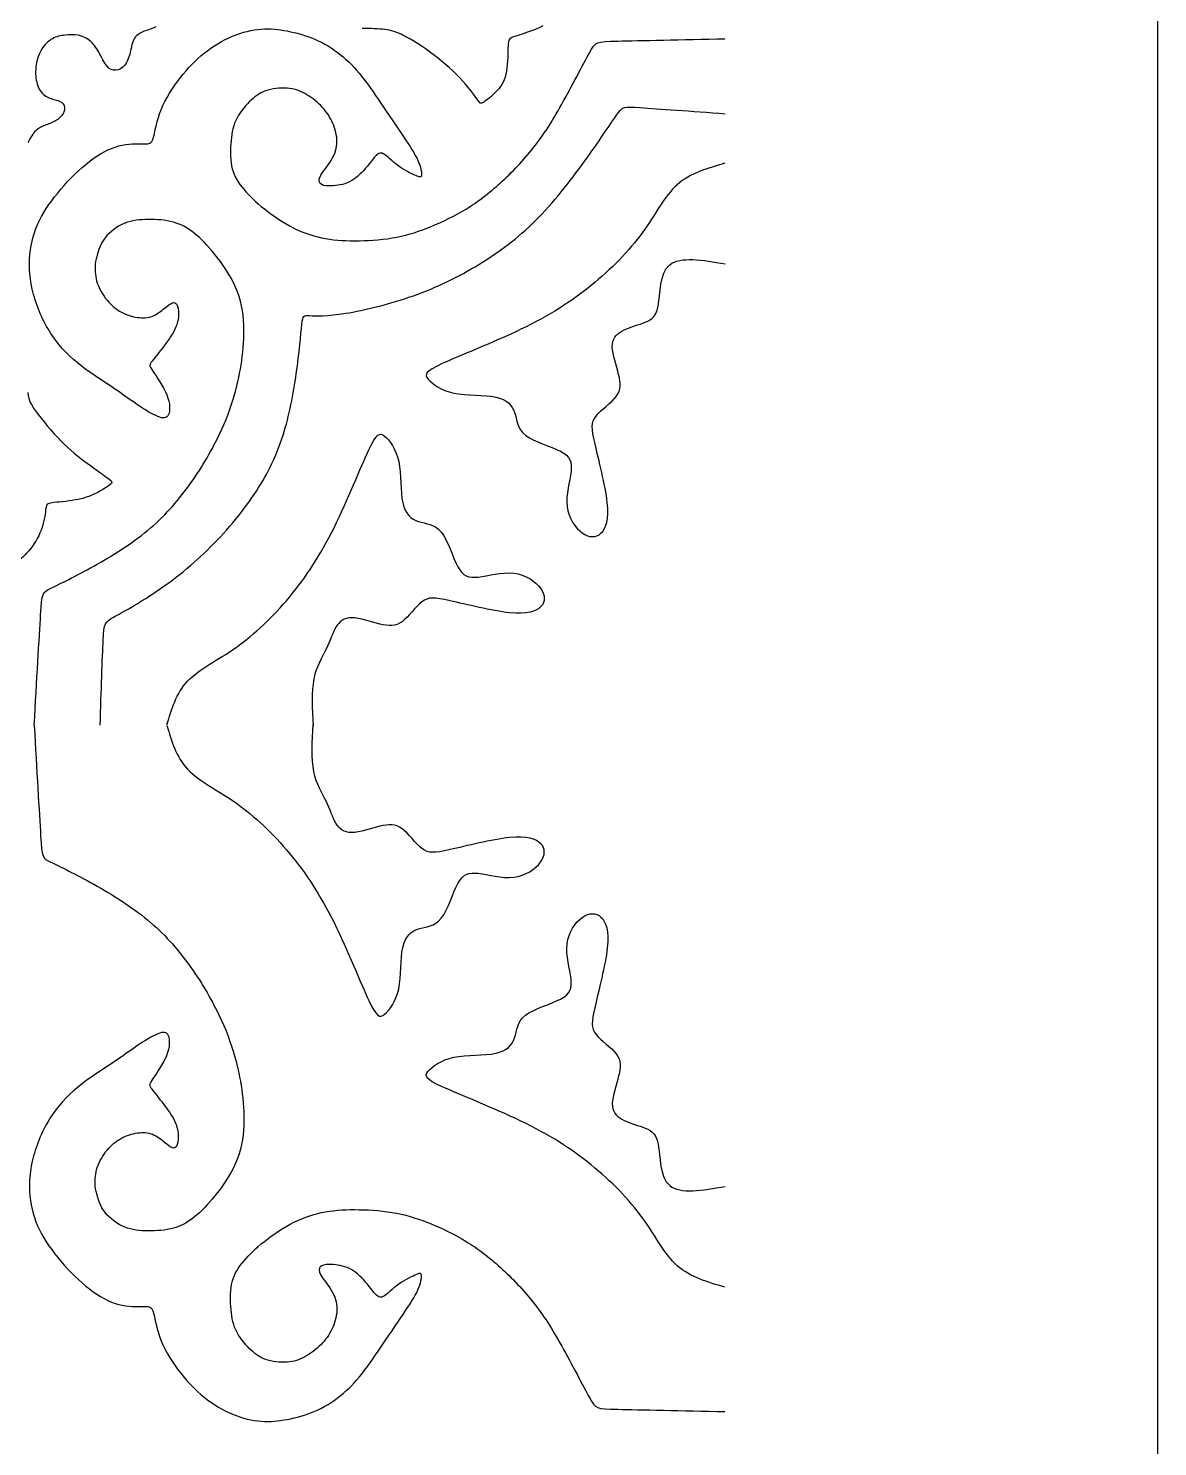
# Model space of a CAD drawing. Extents: x 13 to 543, y 34 to 294.
# Drawn here: x 154.74 to 172.11, y 237.77 to 259.59 of the extents above; entities that cross this region are included whole.
import ezdxf

# ---------------------------------------------------------------- set-up
doc = ezdxf.new("R2010")
doc.units = 0
doc.layers.add('Stand___Spine_003_contour', color=7, linetype='CONTINUOUS')

msp = doc.modelspace()

# ---------------------------------------------------------------- linework, layer by layer
at = {"layer": 'Stand___Spine_003_contour', "color": 7}
msp.add_lwpolyline([(172.110807, 264.067144), (172.110807, 205.217146)], dxfattribs=at)
for points in [[(155.306541, 259.488249), (155.239933, 259.48062), (155.176309, 259.467318), (155.113548, 259.433028)], [(155.507236, 259.486318), (155.444513, 259.497785), (155.373148, 259.495805), (155.306541, 259.488249)], [(155.681875, 259.406316), (155.627861, 259.450101), (155.569958, 259.47486), (155.507236, 259.486318)], [(156.537791, 259.552952), (156.478886, 259.531997), (156.415289, 259.50157), (156.377633, 259.44358)], [(156.703766, 259.617725), (156.650667, 259.585321), (156.596695, 259.573909), (156.537791, 259.552952)], [(157.446544, 259.210545), (157.58007, 259.316636), (157.731087, 259.408411), (157.882108, 259.472059)], [(157.882108, 259.472059), (158.033132, 259.535708), (158.184166, 259.571236), (158.322676, 259.582085)], [(158.322676, 259.582085), (158.461186, 259.592925), (158.587237, 259.579116), (158.724213, 259.552474)], [(158.724213, 259.552474), (158.861191, 259.525834), (159.009291, 259.486339), (159.148772, 259.426643)], [(160.18736, 259.580176), (160.083812, 259.58906), (159.947886, 259.59005), (159.878838, 259.593043)], [(160.474909, 259.501222), (160.361903, 259.554514), (160.290907, 259.571287), (160.18736, 259.580176)], [(160.90744, 259.238728), (160.742927, 259.358133), (160.587915, 259.447933), (160.474909, 259.501222)], [(162.299648, 259.494349), (162.208126, 259.465728), (162.168143, 259.452906), (162.146604, 259.431684)], [(162.655145, 259.629547), (162.534082, 259.567345), (162.391169, 259.522971), (162.299648, 259.494349)], [(154.943639, 259.266162), (154.898174, 259.188739), (154.869406, 259.090335), (154.858783, 258.996032)], [(155.113548, 259.433028), (155.050785, 259.398743), (154.989102, 259.343583), (154.943639, 259.266162)], [(155.828532, 259.225426), (155.786086, 259.299665), (155.735891, 259.362531), (155.681875, 259.406316)], [(156.377633, 259.44358), (156.339975, 259.385591), (156.328378, 259.299754), (156.309077, 259.221653)], [(159.148772, 259.426643), (159.288253, 259.366946), (159.419337, 259.286971), (159.539311, 259.190778)], [(161.377491, 258.832649), (161.245991, 258.970297), (161.071952, 259.119326), (160.90744, 259.238728)], [(162.119561, 259.280545), (162.117066, 259.180178), (162.115059, 259.009855), (162.086574, 258.885999)], [(162.146604, 259.431684), (162.125049, 259.410464), (162.122067, 259.38091), (162.119561, 259.280545)], [(163.372234, 259.217462), (163.466778, 259.390665), (163.476785, 259.390665), (163.8077, 259.397528)], [(163.8077, 259.397528), (164.138616, 259.404384), (164.798938, 259.41829), (165.454951, 259.432111)], [(155.948183, 259.014087), (155.905688, 259.065556), (155.870976, 259.151185), (155.828532, 259.225426)], [(156.225146, 259.025515), (156.18751, 258.977878), (156.139317, 258.95315), (156.090045, 258.949328)], [(156.309077, 259.221653), (156.289773, 259.143551), (156.26278, 259.073153), (156.225146, 259.025515)], [(157.081993, 258.835046), (157.197017, 258.984072), (157.313018, 259.104452), (157.446544, 259.210545)], [(159.539311, 259.190778), (159.659286, 259.094588), (159.768363, 258.98202), (159.866841, 258.859689)], [(162.94616, 258.425534), (163.098684, 258.69791), (163.27769, 259.044261), (163.372234, 259.217462)], [(154.858783, 258.996032), (154.848165, 258.901729), (154.855872, 258.812298), (154.879041, 258.737038)], [(156.090045, 258.949328), (156.040772, 258.945514), (155.990678, 258.96263), (155.948183, 259.014087)], [(156.78497, 258.341629), (156.852995, 258.508452), (156.96697, 258.686023), (157.081993, 258.835046)], [(159.866841, 258.859689), (159.965319, 258.737356), (160.053382, 258.605043), (160.162858, 258.443749)], [(161.645098, 258.501451), (161.598195, 258.568412), (161.508989, 258.695003), (161.377491, 258.832649)], [(162.086574, 258.885999), (162.058088, 258.76214), (162.003103, 258.685197), (161.934255, 258.614852)], [(154.879041, 258.737038), (154.90221, 258.66178), (154.940784, 258.600882), (154.990995, 258.562782)], [(158.389654, 258.629807), (158.290104, 258.594269), (158.218128, 258.538044), (158.141106, 258.461061)], [(158.721184, 258.673216), (158.616102, 258.680144), (158.489207, 258.665346), (158.389654, 258.629807)], [(158.994749, 258.59031), (158.909205, 258.637704), (158.826266, 258.666297), (158.721184, 258.673216)], [(159.240256, 258.404288), (159.168218, 258.476861), (159.080289, 258.542916), (158.994749, 258.59031)], [(161.934255, 258.614852), (161.865408, 258.54451), (161.784097, 258.48189), (161.740548, 258.454246)], [(154.990995, 258.562782), (155.041207, 258.524683), (155.102947, 258.509452), (155.155999, 258.494221)], [(155.155999, 258.494221), (155.209051, 258.478988), (155.253472, 258.463748), (155.277571, 258.431432)], [(155.277571, 258.431432), (155.30167, 258.399117), (155.305528, 258.349565), (155.286232, 258.302888)], [(158.141106, 258.461061), (158.064084, 258.384074), (157.982086, 258.286389), (157.932579, 258.176832)], [(159.410769, 258.164971), (159.368257, 258.252831), (159.312296, 258.331715), (159.240256, 258.404288)], [(160.162858, 258.443749), (160.272334, 258.282454), (160.403423, 258.091889), (160.507418, 257.936485)], [(161.740548, 258.454246), (161.697001, 258.426599), (161.692002, 258.434498), (161.645098, 258.501451)], [(162.51397, 257.760184), (162.667343, 257.954361), (162.793636, 258.153157), (162.94616, 258.425534)], [(163.786772, 258.255749), (163.882819, 258.392927), (163.894831, 258.392927), (164.158463, 258.374275)], [(164.158463, 258.374275), (164.422094, 258.355614), (164.942947, 258.317923), (165.460938, 258.280427)], [(155.176255, 258.18006), (155.127978, 258.147655), (155.074018, 258.126739), (155.018977, 258.106729)], [(155.286232, 258.302888), (155.266928, 258.256211), (155.224534, 258.212467), (155.176255, 258.18006)], [(156.672942, 257.933989), (156.694913, 258.018765), (156.716944, 258.174804), (156.78497, 258.341629)], [(157.932579, 258.176832), (157.883072, 258.067272), (157.866071, 257.945883), (157.857077, 257.817126)], [(159.487762, 257.885209), (159.482281, 257.980451), (159.453282, 258.07711), (159.410769, 258.164971)], [(163.291685, 257.541279), (163.510712, 257.844239), (163.690726, 258.11857), (163.786772, 258.255749)], [(154.860721, 258.023883), (154.813396, 257.980062), (154.774852, 257.911605), (154.735641, 257.836166)], [(155.018977, 258.106729), (154.963936, 258.086716), (154.908048, 258.067704), (154.860721, 258.023883)], [(156.611161, 257.827125), (156.629339, 257.835623), (156.650962, 257.849214), (156.672942, 257.933989)], [(160.507418, 257.936485), (160.611414, 257.781083), (160.688453, 257.660643), (160.733436, 257.56001)], [(155.681847, 257.546252), (155.833877, 257.663694), (155.984891, 257.745598), (156.131902, 257.784079)], [(156.131902, 257.784079), (156.278914, 257.822563), (156.421987, 257.817626), (156.500486, 257.816648)], [(156.500486, 257.816648), (156.578985, 257.815682), (156.59299, 257.818579), (156.611161, 257.827125)], [(157.857077, 257.817126), (157.848074, 257.688369), (157.847095, 257.552126), (157.878093, 257.434218)], [(159.422249, 257.599532), (159.475252, 257.69622), (159.493254, 257.789967), (159.487762, 257.885209)], [(162.002806, 257.214956), (162.180065, 257.376062), (162.360597, 257.566007), (162.51397, 257.760184)], [(155.243286, 257.118949), (155.376812, 257.275869), (155.529815, 257.428813), (155.681847, 257.546252)], [(159.241327, 257.33465), (159.28141, 257.40337), (159.369246, 257.502844), (159.422249, 257.599532)], [(160.09929, 257.643336), (160.047163, 257.596348), (159.977315, 257.492965), (159.900819, 257.407619)], [(160.239912, 257.638001), (160.185396, 257.68046), (160.15142, 257.69032), (160.09929, 257.643336)], [(160.459171, 257.458658), (160.369875, 257.5201), (160.294424, 257.595541), (160.239912, 257.638001)], [(160.733436, 257.56001), (160.778419, 257.45938), (160.791428, 257.378411), (160.78996, 257.338479)], [(162.541602, 256.634382), (162.814619, 256.906733), (163.07266, 257.238319), (163.291685, 257.541279)], [(165.456605, 257.518796), (165.189736, 257.442298), (164.922824, 257.365785), (164.722853, 257.187927)], [(157.878093, 257.434218), (157.909109, 257.31631), (157.972146, 257.21659), (158.055125, 257.117457)], [(159.233278, 257.204319), (159.209228, 257.228506), (159.201254, 257.265932), (159.241327, 257.33465)], [(159.900819, 257.407619), (159.824324, 257.322273), (159.741306, 257.255158), (159.646316, 257.216672)], [(160.712258, 257.324308), (160.652032, 257.349069), (160.548468, 257.397217), (160.459171, 257.458658)], [(160.78996, 257.338479), (160.788492, 257.298547), (160.772491, 257.299537), (160.712258, 257.324308)], [(154.914251, 256.636378), (154.995775, 256.801214), (155.10976, 256.962028), (155.243286, 257.118949)], [(158.055125, 257.117457), (158.138104, 257.018323), (158.241194, 256.919567), (158.373162, 256.815001)], [(159.370811, 257.1688), (159.297303, 257.169283), (159.257316, 257.180122), (159.233278, 257.204319)], [(159.646316, 257.216672), (159.551327, 257.178184), (159.44432, 257.168317), (159.370811, 257.1688)], [(161.474503, 256.813548), (161.652501, 256.922579), (161.825544, 257.053847), (162.002806, 257.214956)], [(164.722853, 257.187927), (164.522883, 257.010067), (164.389954, 256.730995), (164.186304, 256.450508)], [(154.766736, 256.11383), (154.78374, 256.302849), (154.832726, 256.471542), (154.914251, 256.636378)], [(156.584965, 256.652164), (156.456917, 256.651199), (156.339964, 256.641325), (156.224396, 256.594423)], [(156.972996, 256.611687), (156.851926, 256.645262), (156.713015, 256.653149), (156.584965, 256.652164)], [(158.373162, 256.815001), (158.505131, 256.710439), (158.666253, 256.599843), (158.827733, 256.519443)], [(160.938447, 256.545624), (161.113443, 256.617654), (161.296505, 256.704514), (161.474503, 256.813548)], [(161.670513, 255.960382), (161.980529, 256.148857), (162.268585, 256.362031), (162.541602, 256.634382)], [(156.224396, 256.594423), (156.108831, 256.547529), (155.994875, 256.463689), (155.922356, 256.368925)], [(157.29805, 256.437989), (157.197012, 256.518939), (157.094067, 256.578111), (156.972996, 256.611687)], [(157.610584, 256.114789), (157.498057, 256.25445), (157.399087, 256.357038), (157.29805, 256.437989)], [(158.827733, 256.519443), (158.989217, 256.439041), (159.151309, 256.38869), (159.314784, 256.35959)], [(160.4094, 256.380327), (160.596387, 256.416344), (160.763453, 256.473594), (160.938447, 256.545624)], [(164.186304, 256.450508), (163.982654, 256.170021), (163.708238, 255.888084), (163.399914, 255.638278)], [(155.922356, 256.368925), (155.849833, 256.274159), (155.818832, 256.168578), (155.798834, 256.096545)], [(159.314784, 256.35959), (159.478256, 256.33049), (159.643356, 256.322594), (159.829332, 256.326048)], [(159.829332, 256.326048), (160.015306, 256.329501), (160.222413, 256.344299), (160.4094, 256.380327)], [(154.823754, 255.496557), (154.76473, 255.715672), (154.749734, 255.92481), (154.766736, 256.11383)], [(155.798834, 256.096545), (155.778845, 256.02451), (155.769829, 255.986008), (155.7683, 255.922398)], [(157.930094, 255.611018), (157.849079, 255.798549), (157.723113, 255.975127), (157.610584, 256.114789)], [(160.665009, 255.478611), (161.027621, 255.607679), (161.360496, 255.771907), (161.670513, 255.960382)], [(164.607123, 255.955824), (164.769064, 256.087644), (165.113343, 256.02875), (165.457567, 255.969874)], [(155.7683, 255.922398), (155.766832, 255.858789), (155.772851, 255.767899), (155.80335, 255.675168)], [(164.429248, 255.319404), (164.465666, 255.50153), (164.44518, 255.824003), (164.607123, 255.955824)], [(155.80335, 255.675168), (155.833852, 255.582437), (155.888901, 255.48664), (155.953892, 255.408715)], [(158.056598, 255.032738), (158.047105, 255.225194), (158.011106, 255.423487), (157.930094, 255.611018)], [(163.399914, 255.638278), (163.09159, 255.388472), (162.749309, 255.17076), (162.319336, 254.962813)], [(155.1148, 254.860063), (154.985746, 255.048591), (154.882778, 255.27744), (154.823754, 255.496557)], [(155.953892, 255.408715), (156.018884, 255.330787), (156.093953, 255.270543), (156.173925, 255.227151)], [(156.83697, 255.285904), (156.887974, 255.326857), (156.925985, 255.357453), (156.956024, 255.368783)], [(156.956024, 255.368783), (156.986064, 255.380105), (157.008066, 255.372211), (157.024517, 255.342684)], [(157.024517, 255.342684), (157.040958, 255.313145), (157.052007, 255.261649), (157.052002, 255.197571)], [(159.623255, 255.209388), (159.908203, 255.254769), (160.302395, 255.34954), (160.665009, 255.478611)], [(164.191977, 255.057719), (164.299446, 255.095394), (164.39283, 255.137276), (164.429248, 255.319404)], [(156.173925, 255.227151), (156.253898, 255.18376), (156.338986, 255.157091), (156.420453, 255.145757)], [(156.420453, 255.145757), (156.50192, 255.134411), (156.579996, 255.13837), (156.651197, 255.16618)], [(156.651197, 255.16618), (156.722398, 255.193991), (156.785966, 255.244953), (156.83697, 255.285904)], [(157.052002, 255.197571), (157.052, 255.133493), (157.040968, 255.056408), (156.997002, 254.964691)], [(158.949229, 255.038645), (158.966258, 255.183717), (158.976269, 255.177792), (159.068607, 255.172892)], [(159.068607, 255.172892), (159.160946, 255.167991), (159.338308, 255.164008), (159.623255, 255.209388)], [(156.997002, 254.964691), (156.953022, 254.872974), (156.875962, 254.76632), (156.803958, 254.673073)], [(158.024092, 254.479627), (158.049099, 254.65383), (158.066096, 254.840284), (158.056598, 255.032738)], [(158.864181, 254.282748), (158.90819, 254.597564), (158.932189, 254.893571), (158.949229, 255.038645)], [(162.319336, 254.962813), (161.889363, 254.754865), (161.371728, 254.5567), (161.107216, 254.435253)], [(163.723825, 254.693438), (163.722406, 254.813511), (163.781784, 254.883258), (163.872333, 254.934905)], [(163.872333, 254.934905), (163.962882, 254.986553), (164.084509, 255.020044), (164.191977, 255.057719)], [(155.550352, 254.404644), (155.398789, 254.523588), (155.243851, 254.671535), (155.1148, 254.860063)], [(156.803958, 254.673073), (156.731954, 254.579825), (156.664939, 254.499881), (156.632444, 254.454962)], [(163.821387, 254.267793), (163.787433, 254.403218), (163.725242, 254.573367), (163.723825, 254.693438)], [(156.632444, 254.454962), (156.599945, 254.410042), (156.601949, 254.400149), (156.656567, 254.319305)], [(157.912576, 253.957096), (157.966086, 254.143616), (157.999083, 254.305427), (158.024092, 254.479627)], [(161.107216, 254.435253), (160.842704, 254.313808), (160.83139, 254.269152), (160.892182, 254.196627)], [(155.993542, 254.09943), (155.849129, 254.196386), (155.701914, 254.285701), (155.550352, 254.404644)], [(156.656567, 254.319305), (156.71119, 254.238459), (156.82001, 254.084356), (156.872989, 253.952152)], [(158.660156, 253.332437), (158.75617, 253.634415), (158.820171, 253.967931), (158.864181, 254.282748)], [(163.784623, 253.930118), (163.860989, 254.03203), (163.85534, 254.132368), (163.821387, 254.267793)], [(156.406446, 253.811556), (156.277884, 253.898921), (156.137958, 254.002472), (155.993542, 254.09943)], [(160.892182, 254.196627), (160.952974, 254.124102), (161.08606, 254.023518), (161.286823, 253.981674)], [(154.736406, 253.988178), (154.749935, 253.860879), (154.776934, 253.809548), (154.864843, 253.692253)], [(156.735955, 253.620148), (156.651887, 253.653221), (156.535008, 253.724191), (156.406446, 253.811556)], [(156.872989, 253.952152), (156.92597, 253.819947), (156.923971, 253.708384), (156.897514, 253.650196)], [(157.668045, 253.317636), (157.785061, 253.55941), (157.859064, 253.770576), (157.912576, 253.957096)], [(161.286823, 253.981674), (161.487586, 253.93983), (161.756462, 253.956586), (161.930422, 253.920276)], [(161.930422, 253.920276), (162.104381, 253.883965), (162.183603, 253.794626), (162.221762, 253.683031)], [(163.473524, 253.628636), (163.549966, 253.72501), (163.708256, 253.828206), (163.784623, 253.930118)], [(154.864843, 253.692253), (154.952749, 253.574961), (155.10199, 253.391135), (155.24218, 253.247819)], [(156.897514, 253.650196), (156.871056, 253.592009), (156.820022, 253.587074), (156.735955, 253.620148)], [(162.221762, 253.683031), (162.25992, 253.571438), (162.25709, 253.43736), (162.387191, 253.335518)], [(163.457908, 253.201511), (163.402739, 253.442959), (163.397082, 253.532264), (163.473524, 253.628636)], [(159.978825, 253.106276), (160.101903, 253.367275), (160.147161, 253.378439), (160.220662, 253.318454)], [(155.24218, 253.247819), (155.38237, 253.104502), (155.51505, 253.000364), (155.64803, 252.902201)], [(157.209781, 252.552975), (157.39058, 252.802763), (157.551029, 253.075863), (157.668045, 253.317636)], [(158.249109, 252.472912), (158.436127, 252.760074), (158.564139, 253.030459), (158.660156, 253.332437)], [(160.220662, 253.318454), (160.294163, 253.258469), (160.3961, 253.12715), (160.438507, 252.929053)], [(162.387191, 253.335518), (162.517291, 253.233676), (162.780487, 253.163865), (162.927553, 253.085696)], [(163.645997, 252.300016), (163.617712, 252.56661), (163.513077, 252.96006), (163.457908, 253.201511)], [(159.444165, 251.91025), (159.654911, 252.334514), (159.855743, 252.845276), (159.978825, 253.106276)], [(160.438507, 252.929053), (160.480914, 252.730956), (160.463933, 252.46565), (160.500732, 252.294001)], [(162.927553, 253.085696), (163.074619, 253.007529), (163.105745, 252.920976), (163.088781, 252.773154)], [(155.64803, 252.902201), (155.781008, 252.804039), (155.915097, 252.711225), (155.979562, 252.660423)], [(163.088781, 252.773154), (163.071816, 252.625333), (163.006698, 252.415807), (163.027935, 252.235774)], [(155.994633, 252.568744), (155.950245, 252.53675), (155.86603, 252.481353), (155.776022, 252.436945)], [(155.979562, 252.660423), (156.04403, 252.609618), (156.039032, 252.600738), (155.994633, 252.568744)], [(156.576431, 251.867994), (156.826944, 252.075215), (157.02898, 252.303187), (157.209781, 252.552975)], [(157.546522, 251.613991), (157.817029, 251.883002), (158.062088, 252.185749), (158.249109, 252.472912)], [(155.107949, 252.293339), (155.027901, 252.282958), (155.020914, 252.273109), (155.011925, 252.210004)], [(155.464992, 252.336745), (155.339961, 252.314487), (155.187997, 252.303717), (155.107949, 252.293339)], [(155.776022, 252.436945), (155.686016, 252.392538), (155.590021, 252.358991), (155.464992, 252.336745)], [(160.500732, 252.294001), (160.537531, 252.122351), (160.628073, 252.044181), (160.74117, 252.006529)], [(163.549841, 251.824061), (163.626163, 251.893778), (163.674282, 252.033425), (163.645997, 252.300016)], [(155.011925, 252.210004), (155.002946, 252.146904), (154.991912, 252.030302), (154.954427, 251.915382)], [(163.027935, 252.235774), (163.049172, 252.055739), (163.156686, 251.904987), (163.262745, 251.829661)], [(154.954427, 251.915382), (154.916938, 251.800463), (154.852898, 251.68692), (154.778404, 251.591712)], [(155.750342, 251.319814), (156.026855, 251.474242), (156.325921, 251.660773), (156.576431, 251.867994)], [(158.75961, 250.844021), (159.012778, 251.148251), (159.23342, 251.485986), (159.444165, 251.91025)], [(160.74117, 252.006529), (160.854264, 251.968877), (160.990146, 251.97167), (161.093358, 251.843297)], [(161.093358, 251.843297), (161.196571, 251.714924), (161.267322, 251.455222), (161.346543, 251.31011)], [(163.262745, 251.829661), (163.368805, 251.754336), (163.473519, 251.754336), (163.549841, 251.824061)], [(156.708455, 250.927156), (156.98098, 251.111295), (157.276013, 251.344981), (157.546522, 251.613991)], [(154.778404, 251.591712), (154.703912, 251.496501), (154.618888, 251.419515), (154.556162, 251.37758)], [(155.089639, 250.979296), (155.219534, 251.042887), (155.473832, 251.165385), (155.750342, 251.319814)], [(161.346543, 251.31011), (161.425762, 251.164996), (161.51348, 251.134284), (161.66329, 251.151023)], [(161.66329, 251.151023), (161.813101, 251.167762), (162.025446, 251.232016), (162.207902, 251.21106)], [(162.207902, 251.21106), (162.39036, 251.190105), (162.543141, 251.084019), (162.61948, 250.979368)], [(154.931495, 250.569094), (154.953245, 250.91037), (154.959746, 250.915704), (155.089639, 250.979296)], [(162.61948, 250.979368), (162.695819, 250.874717), (162.695819, 250.771393), (162.625156, 250.696084)], [(156.051879, 250.532818), (156.183905, 250.606835), (156.435932, 250.743018), (156.708455, 250.927156)], [(157.93645, 250.068073), (158.220711, 250.269019), (158.506443, 250.539791), (158.75961, 250.844021)], [(160.796296, 250.771388), (160.698626, 250.695961), (160.594041, 250.539773), (160.490757, 250.46442)], [(161.229169, 250.786797), (160.984472, 250.841234), (160.893965, 250.846815), (160.796296, 250.771388)], [(162.142795, 250.601205), (161.872614, 250.629115), (161.473869, 250.732361), (161.229169, 250.786797)], [(154.833729, 248.87197), (154.871783, 249.550848), (154.909733, 250.227819), (154.931495, 250.569094)], [(155.893848, 250.180479), (155.907842, 250.446954), (155.919855, 250.458802), (156.051879, 250.532818)], [(159.717165, 250.524411), (159.595476, 250.525811), (159.524791, 250.467222), (159.472448, 250.377875)], [(160.148538, 250.428145), (160.011291, 250.461647), (159.838852, 250.523013), (159.717165, 250.524411)], [(162.625156, 250.696084), (162.5545, 250.620776), (162.412974, 250.573296), (162.142795, 250.601205)], [(159.472448, 250.377875), (159.420106, 250.288528), (159.386164, 250.168517), (159.323947, 250.041556)], [(160.490757, 250.46442), (160.387474, 250.389068), (160.285785, 250.394642), (160.148538, 250.428145)], [(155.847844, 248.87197), (155.863845, 249.392956), (155.879846, 249.914004), (155.893848, 250.180479)], [(157.19252, 249.548915), (157.369361, 249.735963), (157.652189, 249.867127), (157.93645, 250.068073)], [(159.323947, 250.041556), (159.261732, 249.914595), (159.171181, 249.78057), (159.132923, 249.583775)], [(156.874254, 248.876242), (156.944961, 249.119033), (157.015677, 249.361867), (157.19252, 249.548915)], [(159.132923, 249.583775), (159.094668, 249.38698), (159.108971, 249.121797), (159.123112, 248.859492)], [(154.833721, 248.871969), (154.871775, 248.193091), (154.909725, 247.51612), (154.931487, 247.174845)], [(156.874246, 248.867697), (156.944953, 248.624906), (157.015669, 248.382072), (157.192513, 248.195024)], [(159.132915, 248.160163), (159.09466, 248.356958), (159.108963, 248.622142), (159.123104, 248.884447)], [(157.192513, 248.195024), (157.369353, 248.007976), (157.652181, 247.876812), (157.936442, 247.675866)], [(159.323939, 247.702383), (159.261724, 247.829344), (159.171173, 247.963369), (159.132915, 248.160163)], [(157.936442, 247.675866), (158.220703, 247.47492), (158.506435, 247.204148), (158.759602, 246.899918)], [(159.47244, 247.366064), (159.420098, 247.455411), (159.386156, 247.575422), (159.323939, 247.702383)], [(159.717157, 247.219528), (159.595468, 247.218128), (159.524783, 247.276717), (159.47244, 247.366064)], [(160.14853, 247.315794), (160.011283, 247.282292), (159.838844, 247.220926), (159.717157, 247.219528)], [(160.490749, 247.279519), (160.387466, 247.354871), (160.285777, 247.349297), (160.14853, 247.315794)], [(160.796289, 246.972551), (160.698618, 247.047978), (160.594033, 247.204166), (160.490749, 247.279519)], [(154.931487, 247.174845), (154.953238, 246.833569), (154.959738, 246.828235), (155.089631, 246.764643)], [(162.142787, 247.142734), (161.872606, 247.114824), (161.473861, 247.011578), (161.229162, 246.957142)], [(162.625148, 247.047854), (162.554492, 247.123163), (162.412966, 247.170643), (162.142787, 247.142734)], [(162.619472, 246.764571), (162.695811, 246.869222), (162.695811, 246.972546), (162.625148, 247.047854)], [(158.759602, 246.899918), (159.01277, 246.595688), (159.233412, 246.257953), (159.444158, 245.833689)], [(161.229162, 246.957142), (160.984464, 246.902705), (160.893957, 246.897124), (160.796289, 246.972551)], [(155.089631, 246.764643), (155.219526, 246.701051), (155.473824, 246.578553), (155.750334, 246.424125)], [(161.346535, 246.433829), (161.425754, 246.578942), (161.513472, 246.609655), (161.663282, 246.592916)], [(161.663282, 246.592916), (161.813093, 246.576177), (162.025439, 246.511923), (162.207894, 246.532879)], [(162.207894, 246.532879), (162.390352, 246.553833), (162.543133, 246.65992), (162.619472, 246.764571)], [(155.750334, 246.424125), (156.026847, 246.269697), (156.325913, 246.083166), (156.576423, 245.875945)], [(161.09335, 245.900642), (161.196563, 246.029015), (161.267314, 246.288716), (161.346535, 246.433829)], [(163.262737, 245.914276), (163.368797, 245.989601), (163.473511, 245.989601), (163.549833, 245.919876)], [(156.576423, 245.875945), (156.826936, 245.668724), (157.028972, 245.440752), (157.209773, 245.190964)], [(159.444158, 245.833689), (159.654903, 245.409425), (159.855735, 244.898663), (159.978817, 244.637663)], [(160.500724, 245.449938), (160.537523, 245.621588), (160.628065, 245.699758), (160.741162, 245.73741)], [(160.741162, 245.73741), (160.854256, 245.775062), (160.990138, 245.772269), (161.09335, 245.900642)], [(163.027928, 245.508163), (163.049164, 245.688198), (163.156678, 245.83895), (163.262737, 245.914276)], [(163.549833, 245.919876), (163.626156, 245.850159), (163.674274, 245.710512), (163.645989, 245.443921)], [(163.088773, 244.970783), (163.071808, 245.118604), (163.00669, 245.32813), (163.027928, 245.508163)], [(160.438499, 244.814886), (160.480906, 245.012983), (160.463925, 245.278289), (160.500724, 245.449938)], [(163.645989, 245.443921), (163.617704, 245.177327), (163.513069, 244.783877), (163.4579, 244.542426)], [(157.209773, 245.190964), (157.390573, 244.941176), (157.551021, 244.668076), (157.668037, 244.426303)], [(162.927545, 244.658241), (163.074611, 244.736408), (163.105737, 244.822961), (163.088773, 244.970783)], [(159.978817, 244.637663), (160.101896, 244.376664), (160.147153, 244.3655), (160.220654, 244.425485)], [(160.220654, 244.425485), (160.294155, 244.48547), (160.396092, 244.616788), (160.438499, 244.814886)], [(162.387183, 244.408419), (162.517283, 244.510261), (162.780479, 244.580072), (162.927545, 244.658241)], [(157.668037, 244.426303), (157.785053, 244.184529), (157.859056, 243.973363), (157.912568, 243.786843)], [(162.221754, 244.060906), (162.259912, 244.172499), (162.257082, 244.306577), (162.387183, 244.408419)], [(163.4579, 244.542426), (163.402731, 244.300978), (163.397074, 244.211673), (163.473516, 244.115301)], [(156.735947, 244.123791), (156.651879, 244.090718), (156.535, 244.019747), (156.406438, 243.932383)], [(156.897506, 244.093743), (156.871048, 244.15193), (156.820014, 244.156864), (156.735947, 244.123791)], [(156.872981, 243.791787), (156.925962, 243.923991), (156.923963, 244.035555), (156.897506, 244.093743)], [(161.930414, 243.823661), (162.104373, 243.859972), (162.183595, 243.949311), (162.221754, 244.060906)], [(163.473516, 244.115301), (163.549958, 244.018927), (163.708248, 243.915731), (163.784615, 243.813819)], [(156.406438, 243.932383), (156.277876, 243.845018), (156.13795, 243.741467), (155.993534, 243.644509)], [(156.656559, 243.424633), (156.711182, 243.50548), (156.820002, 243.659583), (156.872981, 243.791787)], [(157.912568, 243.786843), (157.966078, 243.600323), (157.999075, 243.438512), (158.024084, 243.264312)], [(160.892174, 243.54731), (160.952967, 243.619835), (161.086052, 243.720419), (161.286815, 243.762263)], [(161.286815, 243.762263), (161.487578, 243.804107), (161.756454, 243.787351), (161.930414, 243.823661)], [(163.784615, 243.813819), (163.860981, 243.711907), (163.855332, 243.611569), (163.821379, 243.476144)], [(155.993534, 243.644509), (155.849121, 243.547553), (155.701906, 243.458238), (155.550344, 243.339294)], [(161.107208, 243.308684), (160.842696, 243.430129), (160.831382, 243.474785), (160.892174, 243.54731)], [(155.550344, 243.339294), (155.398781, 243.220351), (155.243843, 243.072404), (155.114792, 242.883876)], [(156.632436, 243.288977), (156.599937, 243.333896), (156.601941, 243.343789), (156.656559, 243.424633)], [(162.319329, 242.781124), (161.889355, 242.989072), (161.37172, 243.187237), (161.107208, 243.308684)], [(163.821379, 243.476144), (163.787425, 243.340719), (163.725234, 243.17057), (163.723817, 243.050499)], [(156.80395, 243.070866), (156.731946, 243.164114), (156.664931, 243.244057), (156.632436, 243.288977)], [(158.024084, 243.264312), (158.049091, 243.090109), (158.066088, 242.903655), (158.05659, 242.711201)], [(155.114792, 242.883876), (154.985738, 242.695348), (154.88277, 242.466499), (154.823746, 242.247382)], [(156.996995, 242.779248), (156.953014, 242.870965), (156.875954, 242.977618), (156.80395, 243.070866)], [(163.723817, 243.050499), (163.722398, 242.930426), (163.781776, 242.860679), (163.872325, 242.809032)], [(157.051994, 242.546368), (157.051992, 242.610446), (157.04096, 242.687531), (156.996995, 242.779248)], [(158.05659, 242.711201), (158.047097, 242.518745), (158.011098, 242.320452), (157.930086, 242.132921)], [(163.399906, 242.105659), (163.091582, 242.355465), (162.749302, 242.573177), (162.319329, 242.781124)], [(163.872325, 242.809032), (163.962874, 242.757384), (164.084501, 242.723893), (164.191969, 242.686218)], [(164.191969, 242.686218), (164.299438, 242.648544), (164.392822, 242.606661), (164.42924, 242.424533)], [(155.953884, 242.335224), (156.018876, 242.413152), (156.093945, 242.473396), (156.173917, 242.516787)], [(156.173917, 242.516787), (156.25389, 242.560179), (156.338978, 242.586848), (156.420445, 242.598182)], [(156.420445, 242.598182), (156.501912, 242.609528), (156.579988, 242.605569), (156.651189, 242.577758)], [(156.651189, 242.577758), (156.72239, 242.549948), (156.785958, 242.498986), (156.836962, 242.458035)], [(156.836962, 242.458035), (156.887966, 242.417082), (156.925977, 242.386485), (156.956016, 242.375156)], [(157.024509, 242.401255), (157.04095, 242.430794), (157.051999, 242.48229), (157.051994, 242.546368)], [(154.823746, 242.247382), (154.764722, 242.028267), (154.749726, 241.819129), (154.766728, 241.630108)], [(155.803342, 242.068771), (155.833844, 242.161502), (155.888893, 242.257299), (155.953884, 242.335224)], [(156.956016, 242.375156), (156.986056, 242.363834), (157.008058, 242.371728), (157.024509, 242.401255)], [(164.42924, 242.424533), (164.465658, 242.242407), (164.445172, 241.919934), (164.607115, 241.788113)], [(155.768292, 241.821541), (155.766824, 241.88515), (155.772843, 241.976039), (155.803342, 242.068771)], [(157.930086, 242.132921), (157.849071, 241.94539), (157.723105, 241.768812), (157.610576, 241.62915)], [(164.186296, 241.293429), (163.982646, 241.573916), (163.70823, 241.855853), (163.399906, 242.105659)], [(155.798826, 241.647394), (155.778837, 241.719428), (155.769821, 241.757931), (155.768292, 241.821541)], [(164.607115, 241.788113), (164.769057, 241.656293), (165.113335, 241.715188), (165.457559, 241.774063)], [(154.766728, 241.630108), (154.783732, 241.44109), (154.832718, 241.272396), (154.914244, 241.107561)], [(155.922348, 241.375013), (155.849825, 241.46978), (155.818824, 241.575361), (155.798826, 241.647394)], [(157.610576, 241.62915), (157.498049, 241.489488), (157.399079, 241.386901), (157.298042, 241.30595)], [(156.224388, 241.149515), (156.108823, 241.19641), (155.994867, 241.28025), (155.922348, 241.375013)], [(158.827726, 241.224496), (158.989209, 241.304898), (159.151301, 241.355249), (159.314776, 241.384349)], [(159.314776, 241.384349), (159.478249, 241.413449), (159.643348, 241.421345), (159.829324, 241.417891)], [(159.829324, 241.417891), (160.015298, 241.414438), (160.222405, 241.39964), (160.409392, 241.363612)], [(160.409392, 241.363612), (160.596379, 241.327595), (160.763445, 241.270344), (160.938439, 241.198314)], [(156.584957, 241.091775), (156.456909, 241.09274), (156.339956, 241.102614), (156.224388, 241.149515)], [(156.972988, 241.132252), (156.851918, 241.098677), (156.713007, 241.09079), (156.584957, 241.091775)], [(157.298042, 241.30595), (157.197004, 241.225), (157.094059, 241.165828), (156.972988, 241.132252)], [(158.373154, 240.928937), (158.505124, 241.0335), (158.666245, 241.144096), (158.827726, 241.224496)], [(160.938439, 241.198314), (161.113435, 241.126284), (161.296497, 241.039424), (161.474495, 240.930391)], [(164.722846, 240.55601), (164.522875, 240.73387), (164.389946, 241.012942), (164.186296, 241.293429)], [(154.914244, 241.107561), (154.995767, 240.942725), (155.109752, 240.78191), (155.243278, 240.62499)], [(158.055117, 240.626482), (158.138096, 240.725616), (158.241186, 240.824372), (158.373154, 240.928937)], [(161.474495, 240.930391), (161.652493, 240.82136), (161.825536, 240.690092), (162.002798, 240.528983)], [(155.243278, 240.62499), (155.376804, 240.46807), (155.529807, 240.315126), (155.681839, 240.197687)], [(157.878086, 240.309721), (157.909101, 240.427629), (157.972138, 240.527349), (158.055117, 240.626482)], [(159.23327, 240.53962), (159.20922, 240.515433), (159.201246, 240.478007), (159.241319, 240.409289)], [(159.370803, 240.575139), (159.297295, 240.574656), (159.257308, 240.563817), (159.23327, 240.53962)], [(159.646308, 240.527267), (159.551319, 240.565755), (159.444312, 240.575622), (159.370803, 240.575139)], [(159.900811, 240.33632), (159.824316, 240.421666), (159.741298, 240.488781), (159.646308, 240.527267)], [(162.002798, 240.528983), (162.180057, 240.367877), (162.360589, 240.177932), (162.513962, 239.983755)], [(165.456597, 240.225141), (165.189729, 240.301639), (164.922816, 240.378152), (164.722846, 240.55601)], [(157.857069, 239.926813), (157.848066, 240.05557), (157.847087, 240.191813), (157.878086, 240.309721)], [(159.241319, 240.409289), (159.281402, 240.340569), (159.369238, 240.241095), (159.422241, 240.144407)], [(160.099283, 240.100603), (160.047155, 240.147591), (159.977307, 240.250973), (159.900811, 240.33632)], [(160.459163, 240.285281), (160.369867, 240.223839), (160.294416, 240.148398), (160.239904, 240.105938)], [(160.71225, 240.419631), (160.652024, 240.394869), (160.54846, 240.346722), (160.459163, 240.285281)], [(160.789952, 240.40546), (160.788484, 240.445392), (160.772483, 240.444402), (160.71225, 240.419631)], [(160.733428, 240.183929), (160.778411, 240.284559), (160.79142, 240.365528), (160.789952, 240.40546)], [(155.681839, 240.197687), (155.833869, 240.080245), (155.984883, 239.998341), (156.131894, 239.95986)], [(159.422241, 240.144407), (159.475244, 240.047719), (159.493246, 239.953972), (159.487754, 239.85873)], [(160.239904, 240.105938), (160.185388, 240.063479), (160.151412, 240.053619), (160.099283, 240.100603)], [(160.507411, 239.807454), (160.611406, 239.962856), (160.688445, 240.083296), (160.733428, 240.183929)], [(156.131894, 239.95986), (156.278906, 239.921376), (156.421979, 239.926313), (156.500478, 239.927291)], [(156.500478, 239.927291), (156.578977, 239.928257), (156.592982, 239.92536), (156.611153, 239.916814)], [(156.611153, 239.916814), (156.629331, 239.908316), (156.650954, 239.894724), (156.672934, 239.80995)], [(157.932571, 239.567107), (157.883064, 239.676667), (157.866063, 239.798056), (157.857069, 239.926813)], [(159.487754, 239.85873), (159.482273, 239.763488), (159.453274, 239.666829), (159.410761, 239.578967)], [(162.513962, 239.983755), (162.667335, 239.789578), (162.793629, 239.590782), (162.946152, 239.318404)], [(156.672934, 239.80995), (156.694905, 239.725174), (156.716937, 239.569135), (156.784962, 239.40231)], [(160.16285, 239.30019), (160.272326, 239.461484), (160.403415, 239.65205), (160.507411, 239.807454)], [(156.784962, 239.40231), (156.852987, 239.235487), (156.966962, 239.057916), (157.081985, 238.908893)], [(158.141098, 239.282878), (158.064076, 239.359865), (157.982078, 239.457549), (157.932571, 239.567107)], [(159.410761, 239.578967), (159.368249, 239.491108), (159.312288, 239.412224), (159.240248, 239.339651)], [(158.389646, 239.114131), (158.290096, 239.14967), (158.21812, 239.205894), (158.141098, 239.282878)], [(159.240248, 239.339651), (159.16821, 239.267078), (159.080281, 239.201023), (158.994741, 239.153629)], [(159.866833, 238.884249), (159.965311, 239.006582), (160.053374, 239.138895), (160.16285, 239.30019)], [(162.946152, 239.318404), (163.098676, 239.046029), (163.277682, 238.699678), (163.372226, 238.526477)], [(158.721176, 239.070723), (158.616094, 239.063795), (158.489199, 239.078593), (158.389646, 239.114131)], [(158.994741, 239.153629), (158.909198, 239.106235), (158.826258, 239.077642), (158.721176, 239.070723)], [(157.081985, 238.908893), (157.197009, 238.759867), (157.31301, 238.639487), (157.446536, 238.533394)], [(159.539304, 238.55316), (159.659278, 238.649351), (159.768355, 238.761919), (159.866833, 238.884249)], [(157.446536, 238.533394), (157.580062, 238.427303), (157.731079, 238.335528), (157.8821, 238.271879)], [(159.148764, 238.317296), (159.288245, 238.376993), (159.419329, 238.456967), (159.539304, 238.55316)], [(163.372226, 238.526477), (163.46677, 238.353274), (163.476777, 238.353274), (163.807693, 238.346411)], [(158.724205, 238.191465), (158.861183, 238.218105), (159.009283, 238.2576), (159.148764, 238.317296)], [(163.807693, 238.346411), (164.138608, 238.339554), (164.79893, 238.325649), (165.454943, 238.311828)], [(157.8821, 238.271879), (158.033124, 238.208231), (158.184158, 238.172703), (158.322668, 238.161854)], [(158.322668, 238.161854), (158.461178, 238.151014), (158.587229, 238.164823), (158.724205, 238.191465)]]:
    msp.add_open_spline(points, degree=3, dxfattribs=at)

doc.saveas('drawing.dxf')
